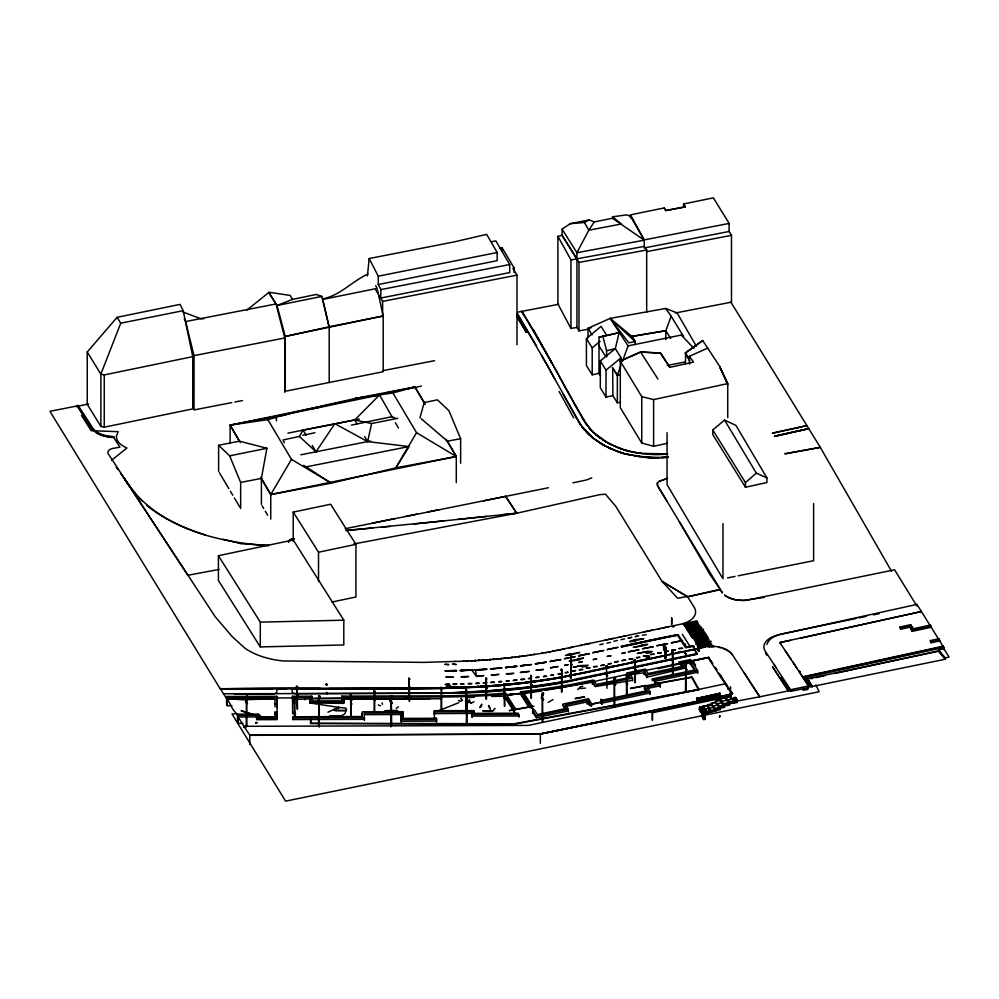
<?xml version="1.0" encoding="UTF-8"?>
<svg xmlns="http://www.w3.org/2000/svg" width="999" height="999" viewBox="0 0 999 999"><rect width="100%" height="100%" fill="white"/><g stroke="black" fill="none" stroke-linecap="round" stroke-linejoin="round"><path stroke-width="1.5" d="M87.25 352.023L87.25 404.283L100.862 426.386L104.246 427.185L192.757 408.891L192.77 356.631L183.192 310.677L179.995 304.395L117.108 317.32L87.25 352.023L100.862 374.126L100.862 426.386M104.246 427.185L104.246 374.925L100.862 374.126L120.742 323.189L117.108 317.32M227.297 698.763L274.9 698.738L243.669 699.775L227.297 698.763L233.067 709.577L237.462 714.972M257.155 722.602L255.919 723.051M351.211 717.045L351.211 695.366C350.037 694.517 350.087 693.743 351.161 694.717M466.108 710.826L466.108 690.696C467.52 688.723 463.573 690.297 466.645 690.746L466.558 710.813M524.363 315.896L521.79 311.376L529.82 324.325M697.826 628.97C697.115 627.247 699.013 628.671 699.013 629.645C697.439 629.37 698.513 626.298 698.676 629.22L698.476 650.898L699.188 650.761L699.088 640.809L698.176 640.796L698.026 642.295L698.825 641.695M699.4 642.819C702.285 632.642 701.648 645.267 699.088 642.931L699.125 629.22L699.25 650.824M701.498 715.234L703.533 719.692L704.957 719.392L704.919 713.985L703.583 711.925M702.16 713.573L702.16 712.237M704.957 718.056L703.496 718.306L702.16 716.258L702.16 714.922L703.533 717.007L704.919 716.658L704.919 717.994L703.496 718.306L703.508 713.411L699.462 707.217L712.287 704.233M703.533 718.356L703.533 717.007L704.957 716.72L704.258 714.297L702.834 714.597L702.834 715.946L704.258 715.634M734.477 702.534L729.607 703.546L725.449 697.252L725.923 697.864L725.711 697.24L730.344 696.191L734.477 702.534L729.133 703.995C727.459 702.796 727.647 699.1 727.01 700.774M728.633 702.409L733.741 701.398L728.346 702.821M675.461 312.962L731.493 302.16L731.493 235.339L729.12 231.481L729.12 223.426L713.386 197.852L683.591 203.958L683.616 207.168M732.217 692.482L730.444 692.806L729.595 695.754L734.34 703.021L736.975 702.484L736.987 699.787C736.488 695.966 731.93 697.165 732.804 700.661M805.469 677.896L805.469 678.546L807.254 678.146L812.224 686.675L810.439 687.037L810.439 685.514L805.469 677.896L803.546 678.309L808.503 685.913L808.528 687.624L790.596 691.408L790.596 689.735L765.371 651.373A22.602 12.75 -0.1 0 1 769.093 638.748A22.602 12.725 -0.3 0 1 771.515 637.287L778.895 634.777L916.957 604.395L916.957 606.068M600.549 375.911L598.975 373.389L599.05 337.113L619.118 332.642L615.347 348.564L600.324 360.876L600.324 387.812L606.006 397.078L612.874 395.654L617.345 402.797L620.416 402.26M646.128 656.605L647.015 656.068M698.813 641.383C699.787 639.035 697.527 644.38 698.301 640.759C699.625 639.26 696.865 641.146 697.989 641.483C697.889 637.787 699.45 643.443 698.014 643.518C698.551 635.327 695.841 646.341 700.149 643.094C697.552 638.386 701.348 641.52 704.894 639.76M696.166 643.955C702.309 642.944 695.604 633.791 699.275 650.898L699.275 640.983L698.538 640.996L698.613 650.761M698.963 640.784L698.538 650.898L698.85 640.384L698.014 643.518L698.101 640.172L698.813 640.284L698.776 642.307L698.975 641.196L698.975 651.098M699.325 637.936C700.986 637.712 697.826 637.724 700.112 637.924C697.914 635.152 696.478 640.634 707.617 636.8L708.279 637.861L698.938 639.747M697.689 628.371L698.801 627.971L697.652 628.783L698.413 629.557M698.438 643.194L698.101 640.172L698.039 643.543L698.813 640.496M699.275 640.983L698.164 641.907L697.864 640.446L698.313 643.531L698.189 640.097L698.076 641.982L698.751 641.995M699.188 651.036L699.188 629.133L699.088 651.073C698.863 647.04 700.299 623.9 697.652 628.783L699.125 628.708M698.626 637.062L698.938 638.486L700.162 637.999C698.676 637.087 698.588 637.462 699.974 637.799C696.89 636.825 701.748 638.161 698.588 637M246.191 727.097L246.553 696.091L246.928 725.599M318.544 725.449L318.943 695.991M390.909 726.897L391.271 695.878L391.645 725.399M447.814 686.488L450.212 685.951M466.333 725.274L466.683 695.816L467.057 725.324M542.082 722.127L542.432 692.669L542.807 722.177M614.048 707.055L614.41 677.584L614.785 707.105M685.476 692.082L685.838 662.624L686.213 692.132M698.963 650.686L699.038 628.433L697.652 628.783L699.038 628.433L698.001 628.571L698.688 629.17L698.376 650.861L699.113 629.083M698.476 650.836L697.876 640.471L698.776 640.172M647.989 656.393C645.329 654.932 645.779 657.617 647.19 657.017M698.788 642.095L698.813 641.208L698.726 651.086L698.688 640.809M685.476 363.811L685.614 352.922L702.697 340.559L719.417 365.934L727.734 383.604L727.734 417.657M448.151 685.676L449.475 685.401L448.838 685.913M699.6 640.821C700.611 648.351 700.124 634.889 699.25 643.081L699.275 640.272M665.134 650.861L665.022 658.216L665.022 650.674M378.259 284.528L497.177 260.652L497.177 252.51L486.675 234.353L454.383 241.858L369.155 258.541L378.259 276.174L378.259 284.528L380.881 289.598L380.656 298.064L509.702 272.577L509.702 264.523L495.866 240.909L491.82 241.646M803.233 687.737L803.159 690.359L807.779 689.422L807.879 686.5M310.614 719.605L310.477 723.576L514.248 724.2L699.113 689.735L692.032 676.972L655.194 683.741M311.164 718.993L311.026 723.189L514.16 723.8L698.388 689.46L691.67 677.322L654.907 684.065M665.546 650.911L665.209 658.528L665.209 647.714L663.598 645.179L665.921 647.564L665.746 658.416L665.222 650.636M549.55 651.935A362.075 209.278 -0.3 0 1 462.187 661.226L423.576 662.387L283.291 660.951A62.55 36.189 0.3 0 1 244.78 648.114L232.243 636.663L215.185 616.708L108.354 453.958A7.592 4.321 1.2 0 1 112.949 448.389L119.955 447.202L113.836 437.612L109.84 437.225A22.752 12.937 1.9 0 1 98.626 434.14L92.133 429.095L77.135 405.956L49.95 411.313L220.155 688.723L442.757 687.924L464.635 687.087M697.876 640.409L697.876 643.006L698.289 640.034L698.651 641.92M367.432 275.886L369.155 258.541M256.643 722.589C255.906 722.727 256.93 722.265 255.732 723.026M113.836 437.612L113.986 436.65L106.768 435.776A21.791 12.463 1.7 0 1 93.032 428.459L78.072 405.357L77.135 405.956M612.449 218.257L612.574 216.808L626.46 214.885L630.444 216.146L644.255 240.185L576.935 252.71L562.05 229.158L570.254 223.676L589.185 219.88L594.243 221.94L612.449 218.257L644.255 240.185M246.528 698.663L245.991 698.501M391.158 698.189L390.671 698.563M613.623 680.331L614.672 680.107L613.511 680.144M96.366 432.904L92.183 428.683L77.173 405.544M246.578 698.563L246.278 698.813M318.456 698.001L318.119 698.626L319.18 698.501L318.057 698.701L319.168 698.701L318.344 698.089M391.308 698.239L390.459 698.613L391.546 698.601M466.708 698.289L465.896 698.164L466.958 698.501C464.847 698.214 467.894 698.526 466.071 699.175M541.708 694.992C542.782 695.054 541.533 694.742 542.132 695.504L542.707 695.204C541.92 694.055 541.995 696.565 542.707 695.217M542.22 695.242L541.533 695.242L542.707 695.366M613.96 679.707L614.01 680.381M685.314 664.71L685.539 665.384M390.684 698.176L391.546 698.576M671.803 617.994L671.69 624.512L671.59 617.994M685.814 665.197L685.389 664.635M246.953 696.228L247.764 696.715M319.468 696.228L319.942 697.227M319.505 696.952L318.656 696.84L319.892 696.241M391.533 696.728L392.27 696.141M391.983 697.215L392.607 696.64M467.495 696.728L466.695 696.44L467.257 696.053M543.056 692.931L542.919 693.631L543.693 693.094M614.585 678.109L615.347 678.371L614.173 678.408M686.713 663.948C685.701 662.075 686.862 664.16 686.4 662.924M247.377 696.353L247.327 696.715M319.068 696.503L319.605 697.314L320.229 696.565M467.944 696.228L466.858 696.315L467.644 696.191M467.22 696.902C467.544 695.953 466.783 696.703 467.869 696.927M542.819 693.681C543.468 692.819 543.156 693.356 542.744 693.656L542.844 693.094M615.297 678.096L614.173 678.271L615.734 678.171L614.847 678.758M699.737 642.931L699.737 640.434L699.887 643.194M98.601 434.153L96.404 432.492M319.106 702.859L319.668 702.609M246.878 702.522C247.228 703.358 247.265 702.859 246.99 702.409M467.432 702.584L467.27 702.659M543.331 699.462L542.42 699.238L542.981 698.913L542.657 699.75M686.101 669.03L686.75 669.318M246.291 702.672L246.865 703.196L246.303 702.647M392.045 702.659L391.009 702.459M391.396 702.859L391.596 702.147M542.657 699.512L543.319 699.238M543.119 699.325L543.181 699.425M614.597 684.652L614.772 683.94M614.148 684.165C615.222 684.715 615.347 684.552 614.722 683.853L614.148 684.315M686.4 669.342L685.576 669.168L686.475 669.43M686.638 669.342L685.589 669.367L686.163 669.005M699.737 643.256L700.112 640.559L700.074 643.056M698.189 640.809L698.401 641.845M571.428 656.006C571.565 655.819 569.018 654.295 571.428 656.256M571.528 664.098C570.654 662.762 572.102 666.271 571.428 663.748M570.804 663.723L571.428 663.811M665.209 652.047L665.921 647.564L663.598 645.179L663.598 649.512L665.921 651.897L664.31 649.362M698.988 637.637L699.999 637.637M699.05 628.483L697.951 627.834M699.762 637.899L699.924 638.636L698.938 638.486M466.083 700.149L466.945 700.686L466.321 701.048L465.809 700.499L466.945 700.511L466.133 700.799M246.079 700.499L246.391 701.198M318.219 700.711L319.156 700.711L318.331 700.336L318.594 701.111M685.476 667.856L686.101 667.532C684.914 666.733 685.489 668.656 685.551 667.02L685.664 667.769M218.606 471.366L218.606 445.267L239.46 441.171L266.895 448.276L261.401 478.396L261.401 504.495M246.516 700.761L245.654 700.811L246.204 701.323M614.16 682.692L614.16 681.992M466.533 700.898L466.133 700.187M542.132 697.826L541.52 697.452L542.182 697.889L542.195 697.065M698.064 641.271L698.039 640.484M327.035 692.644L326.423 692.544L327.023 692.769M374.762 691.308C373.626 692.482 374.113 688.448 374.213 691.695M374.762 699.05C374.887 701.398 374.712 698.351 374.475 699.125C373.651 699.737 376.161 701.698 374.625 699.362M409.69 679.283C409.602 679.345 407.567 677.447 409.69 679.532M409.69 687.275L409.041 687.3L409.69 687.025M466.009 690.958L466.658 690.933L466.009 690.709M486.575 679.17C486.076 678.358 485.427 677.372 485.964 679.195M486.588 687.037C484.59 685.664 488.948 691.158 486.288 687.424M504.87 684.615C505.132 685.277 502.534 681.855 504.857 684.49C504.994 685.439 503.246 682.704 504.82 684.028M341.845 698.788L341.845 696.116L440.347 695.816A495.117 285.851 0 0 0 505.482 693.131C504.045 693.294 503.971 691.458 505.494 693.044L514.685 707.654L514.685 710.326M531.505 676.46C531.843 677.359 529.37 674.013 531.505 676.71M530.931 684.103L531.48 684.14M607.017 667.032C606.193 664.023 605.981 667.344 606.992 666.545M606.967 666.72L606.156 666.37M607.067 674.475L606.455 674.737L606.992 674.288M627.035 674.862C627.01 677.397 625.986 673.101 626.448 675.249M626.46 683.328L627.709 683.865L626.473 683.216M672.814 652.622C673.276 650.636 670.641 651.773 673.051 652.747M673.064 660.164C673.126 662.462 673.139 659.377 672.427 660.127M297.003 687.624L297.652 686.7L296.179 686.688L297.64 687.662L296.728 687.112M297.028 695.242C298.064 695.966 297.477 696.203 297.627 695.217M326.436 684.927C327.335 682.854 325.449 684.765 326.873 684.69M351.311 695.366L350.661 695.391M351.311 703.358L350.661 703.383L351.311 703.109M486.501 679.033L486.538 678.458M561.388 670.579C561.313 666.87 561.363 672.177 561.688 670.129M561.763 678.433C562.25 679.37 562.337 679.482 561.788 678.246M606.543 666.733C607.842 664.959 604.52 665.983 607.017 666.133M634.752 661.226C633.279 659.752 635.614 658.766 634.902 660.526L634.852 682.654M635.401 660.963L634.752 660.988M685.726 645.479C685.164 646.528 684.715 642.457 685.152 645.379M685.089 653.246C686.9 653.508 685.014 653.883 685.089 652.996M326.411 685.114C328.446 683.141 323.788 684.078 326.835 684.74M504.233 692.569C506.88 693.768 503.871 694.043 504.345 693.106M531.456 675.923C529.008 674.238 532.579 676.41 530.931 676.61M673.051 652.497L672.414 652.697L672.876 652.272L672.964 674.1M374.413 690.921L373.701 689.884L374.762 691.558M685.701 664.672L686.113 665.309M698.676 638.074L699.799 637.387L698.676 638.074L700.162 637.999L699.575 637.462L700.162 637.999L698.763 637.924L700.237 638.211L699.787 638.673M667.22 443.306L653.608 446.291L641.745 443.044L620.292 407.642L620.292 360.926L621.028 357.842L615.347 348.564L606.593 350.799L606.68 356.993M397.789 418.306L371.628 423.539L367.632 441.608L300.811 454.795M698.413 638.648L700.124 638.511L699.924 637.812M730.569 687.137L730.556 688.948M799.812 671.403L799.812 673.176M448.751 686.463L447.127 686.238M703.508 713.411L715.296 710.739L715.122 708.403L723.888 706.305L724.55 707.329L720.267 708.303L719.63 707.329L720.304 709.602L716.37 710.489L715.759 709.552L716.37 710.801L707.442 712.824L703.383 706.305L703.408 707.23M715.296 710.739L715.696 709.352L719.542 708.466L717.307 705.044L717.744 703.633L722.24 702.559L724.55 707.329M724.15 704.882L723.8 706.206L719.979 707.067L719.542 708.466L718.918 707.504L719.342 706.093L728.458 703.908L729.158 704.982L724.512 706.043M247.228 696.39L247.427 697.414L246.84 696.241M319.643 696.39L319.218 697.14M392.095 696.153L391.046 696.54L391.533 697.04M392.195 696.54L391.67 696.615M615.284 678.908L614.647 677.946L615.097 678.471M711.488 704.894L711.875 703.508L716.171 702.035L711.613 703.096L711.226 704.482L714.697 709.814M715.709 702.584L716.096 701.198L720.641 700.099L715.858 700.811L715.459 702.197L717.307 705.044M718.918 707.504L719.342 706.093L717.744 703.633M723.8 706.206L723.526 703.796L728.421 702.622L729.158 704.982M319.118 696.615L319.343 697.152M467.082 696.54L466.945 696.965M467.307 696.99L467.757 696.241M542.657 693.493L543.194 693.368M420.005 417.619L424.175 402.609L414.922 387L355.182 398.451L276.211 416.458L276.461 420.791M571.253 655.369L570.179 654.745L571.378 656.131L571.178 677.821M699.113 641.033L698.588 629.195M734.34 703.021L735.177 700.137L736.875 699.712L735.376 697.339M697.839 627.984L698.863 628.296L697.577 628.558L698.039 627.784M697.989 640.771L698.313 643.531M730.431 696.815L725.923 697.552M730.344 696.191L725.012 697.702L725.574 697.227M659.265 481.393L667.519 478.246L659.265 481.381L657.33 483.091L657.542 485.639L722.439 592.944L720.229 589.71L687.624 596.79L662.087 581.443L615.771 506.306L605.406 494.155L599.2 494.767L516.658 513.236L353.721 543.98M657.33 483.091L657.542 485.626L666.683 500.686M297.49 686.775L296.578 685.988L297.252 686.95M409.54 678.633C407.817 676.76 409.578 679.245 409.053 679.245L409.14 700.973M466.508 690.034C464.46 687.974 467.245 691.445 465.734 690.384M647.926 656.755L646.94 658.004A1.686 1.011 0.6 0 0 647.964 657.979L648.339 657.841M766.957 644.48C768.868 638.149 775.798 635.227 781.73 633.928L856.031 618.493M346.491 709.053L345.005 713.623L341.695 715.696L329.57 715.983M648.289 656.493L647.165 657.429M392.045 696.715L391.396 696.678M617.345 402.797L617.345 375.249L620.916 365.459M622.452 361.263L628.071 345.879L610.177 318.381L588.024 328.296L588.024 337.487M665.846 339.735L665.846 330.694L671.166 316.246L665.746 308.466L610.177 318.381L628.746 342.794L635.214 341.608L635.214 344.618M698.201 628.721L699.113 629.27M700.162 637.999L699.013 637.137M698.701 629.62L698.663 628.796M698.701 637.35L699.113 636.825M390.584 700.799L391.096 701.036M613.711 682.417L614.422 682.305L613.511 682.492M246.004 701.086L246.316 701.086M614.123 682.604L614.66 682.317M466.57 698.126L466.021 698.626M723.488 703.858L720.354 698.863L719.929 700.274L723.139 705.194M577.722 689.597L580.282 686.887M486.063 687.499L487.15 687.599L486.338 687.1M699.2 638.623L699.662 637.936M391.183 695.903L392.157 696.378M319.018 696.016L319.28 727.047M727.809 689.098L729.595 688.736M704.445 709.902L704.108 710.614L704.657 709.877M288.586 542.095L289.885 539.747L294.205 538.898M391.396 702.796L392.02 702.459M698.276 641.158L698.001 643.481M288.374 542.082L289.885 539.51L294.343 538.673M284.265 442.769L283.079 439.947L299.388 436.451L303.109 430.144L354.757 419.955L371.628 423.539M230.107 443.556L230.107 425.137L267.832 419.642L291.458 459.365L270.754 494.555L270.754 519.13M392.407 417.445L379.533 394.955L355.182 398.451L392.907 392.957L416.533 432.679L395.829 467.869L331.218 483.179L270.754 494.555L260.589 477.21M246.653 696.365L247.39 696.703M247.74 697.002L246.316 696.94L246.903 696.653M319.318 696.628L318.656 696.665L319.243 696.365M698.726 651.086L698.513 628.883L699.113 629.37M594.243 221.94L588.811 230.207L576.935 252.71L576.935 327.41L578.983 330.894L589.51 328.971M299.388 436.451L316.021 451.81L334.84 423.663L367.632 441.608L407.542 446.366M698.613 628.146L697.889 628.134M390.859 700.324L390.971 700.898M698.001 640.659L698.051 643.556L698.039 641.046L699.125 640.983L699.013 629.108L697.652 628.783L699.013 629.333L698.863 640.859L698.726 629.145L698.001 628.571L699.05 628.671L698.001 628.571M441.171 710.164L441.221 688.436C440.959 685.376 440.646 689.023 441.146 688.623C440.397 685.489 441.67 689.522 441.658 688.598L441.633 710.152M697.864 628.383L698.601 627.822M467.994 701.723L469.58 699.949L467.994 701.723L471.241 703.071L474.026 701.785M665.209 646.453L665.559 646.028M570.879 664.51C573.651 664.897 570.229 666.021 570.891 663.898M485.964 686.937L486.6 687.349M531.368 676.548L530.869 676.098L531.418 698.139M672.427 652.634C671.553 652.297 672.764 649.737 672.452 651.997L672.514 674.125M374.126 691.52L374.65 691.108L374.662 711.438M409.677 687.087C409.765 691.133 409.977 685.576 409.39 687.687M485.689 678.683L486.513 678.87M562.025 678.296L561.5 678.87M634.889 660.888C636.538 659.352 632.205 660.302 635.177 660.851L635.302 682.629M634.84 668.843L635.951 669.567L634.752 668.718M685.089 645.092C685.002 646.003 684.989 641.932 685.227 645.404M727.846 701.423L727.771 701.448M297.053 695.916L297.714 695.504M326.461 693.331C327.297 692.12 327.048 695.516 327.048 692.994M350.724 703.858C352.809 703.333 350.574 704.507 350.661 703.134M374.175 699.812L374.837 699.4M409.103 687.774C411.488 686.887 408.479 688.698 409.69 687.437M441.196 696.977C443.431 697.477 440.097 696.216 441.583 696.378C443.344 699.275 440.247 696.278 441.72 696.628M606.493 675.162L607.629 675.274L606.818 674.787M634.865 669.517C638.024 669.318 633.828 671.79 635.139 669.08M672.464 660.926C673.101 662.175 673.626 661.001 673.051 660.801M698.513 629.095L697.652 628.783M391.458 696.078L391.72 697.052M543.618 693.781L542.657 693.294M686.837 663.761L686.837 662.874M256.081 722.314L256.206 722.839M745.454 487.25L745.454 482.604L756.318 473.126L766.895 477.897L766.895 482.542L745.454 487.25L712.774 434.577L712.774 429.932L724.575 420.104L735.963 425.424L766.895 477.897M598.975 373.389L592.207 374.787L586.413 365.522L586.413 338.586L601.061 326.361L606.868 335.627L604.258 336.126M592.207 374.787L592.207 347.864L600.099 341.271M606.006 397.078L606.006 370.142L621.028 357.842M318.069 700.823L319.156 700.861M541.683 697.552L542.457 697.377L541.558 697.514M111.488 460.314L126.948 447.989C122.053 445.866 116.284 442.132 116.384 436.163L118.207 431.693L91.184 430.681L81.456 415.409M396.253 708.453L398.364 706.805M647.389 656.942L648.214 656.331L646.99 656.455M648.039 656.68L648.963 656.755M702.697 340.559L685.102 353.022L689.485 360.414M615.272 678.296L614.173 678.271M493.768 709.44L495.154 708.503M626.66 683.865C627.971 686.325 627.222 682.604 626.66 683.266M729.557 703.558L725.311 697.277L729.832 703.858L729.133 702.472M247.565 703.284L246.865 703.671M319.755 703.271L320.155 703.046M467.857 702.921L467.395 703.184M543.518 699.837L542.744 700.262L543.456 699.862M614.735 685.177L615.684 684.64L614.71 685.177M392.282 703.071L391.583 703.471L392.47 702.971M614.909 685.077L615.671 684.652M686.263 670.154L687.037 669.705M548.139 702.447L552.959 699.562M336.388 709.477L333.866 710.027L338.424 707.354L345.966 708.116M367.919 274.051C352.172 281.156 339.872 295.804 322.465 298.901M333.866 710.027L338.436 707.354L338.536 708.628L338.436 707.354L309.84 702.921L309.802 698.925L294.493 699.425L294.543 703.845M467.02 702.722L466.433 702.384L467.582 702.597M542.969 700.137L543.643 699.762M570.254 223.676L584.44 222.502L589.185 219.88M297.202 695.504L297.914 695.704M351.061 703.296C350.462 705.519 352.647 704.37 351.298 703.521M486.126 678.933C487.437 679.108 484.428 676.81 486.376 678.883L486.501 699.113M466.071 698.576L466.521 698.726M531.293 676.348L530.594 676.161M504.732 692.457L505.157 692.844M466.97 702.085L466.995 702.921M614.672 680.282L613.935 680.356M686.176 662.999L686.101 663.773L685.601 663.299M697.577 628.558L698.9 628.196M246.728 310.214L268.781 292.545L276.024 303.958L284.802 337.987L284.802 392.32M561.638 669.854C562.225 668.219 559.715 670.142 561.975 669.78M461.825 700.586L461.226 698.426L461.825 700.586L460.114 701.385L458.416 700.399M327.972 712.212L338.436 707.354M392.145 697.077L392.432 696.39M672.502 626.698L673.863 626.623M707.617 348.139L689.385 356.293L693.518 362.088L669.842 367.345L660.676 353.047L640.596 352.035L620.292 361.201L641.745 396.603L641.745 443.044M648.351 657.267L647.627 657.205L648.688 657.23M648.813 657.005L647.277 657.155M648.239 657.255L649.65 656.643M620.292 360.926L640.596 352.035L660.351 353.109L669.842 367.345M297.165 687.362L297.54 709.09M297.377 695.529C295.729 695.579 299.638 698.039 297.465 695.816M441.383 688.386L440.809 688.174M606.768 675.099C607.529 677.584 607.629 674.038 606.643 674.537M685.514 645.092L684.814 644.929M438.661 710.764L458.791 702.672M630.107 641.42L629.52 641.645L635.352 641.208L634.939 640.621L643.818 638.673L634.34 639.747L630.556 641.233M292.532 299.375L277.01 305.507L268.756 292.207L290.16 295.442L292.532 299.375L316.258 294.43L321.778 296.428L329.195 327.247L329.195 382.492M699.088 640.421L699.475 643.194M591.783 477.897L585.988 480.107L572.877 482.842M724.225 704.807L729.345 703.608L725.012 697.389L720.092 698.538L719.929 700.274L721.528 702.734L721.927 701.348L726.81 700.162L725.012 697.702M448.676 685.664C446.815 685.976 450.312 686.325 448.476 686.063A1.686 1.024 -0.3 0 0 446.89 686.176L447.19 686.75A1.686 1.024 -0.3 0 0 448.838 686.65M698.563 640.746L698.938 640.859M581.106 686.75L582.779 686.188M448.726 685.164C445.179 684.34 449.488 686.001 447.927 685.439M719.305 674.213L728.134 686.987M647.389 657.267L648.151 657.255M727.522 700.324L732.142 698.938L727.522 700.012M726.96 699.288L726.348 699.75M267.832 419.642L278.109 416.858M281.044 416.071L289.847 413.686L230.107 425.137L239.46 441.171M392.907 392.957L414.922 387L425.262 404.37M466.92 698.963C466.034 701.585 467.732 698.289 466.521 698.513M531.78 684.74C529.095 685.214 533.379 686.95 531.918 684.952M685.564 653.633C687.487 653.234 684.427 655.918 686.001 653.521M698.913 638.111L699.999 638.186M409.178 679.457L409.59 700.961M297.29 687.025L297.44 687.537M626.585 675.249L626.997 695.516M350.899 700.711L352.597 699.612M706.193 712.462L702.697 706.63L701.635 706.892C704.682 714.235 709.427 714.273 702.697 706.63L701.648 707.317L705.182 712.424M608.229 335.302L619.118 332.642M701.872 707.292L702.821 707.067L701.635 706.992L705.194 712.687M725.212 697.702L720.354 698.875L719.692 699.924M699.487 709.477L700.911 709.178L699.487 709.477L699.462 707.217L711.313 704.932M708.84 705.843L711.313 705.244M701.985 707.742L702.197 708.066M718.019 704.869L713.486 705.968L715.122 708.403M714.16 707.105L701.385 710.164L701.41 711.088M703.796 710.526L704.02 710.851M720.267 708.303L720.304 709.602L719.667 708.628L702.984 712.624L703.533 714.335L707.467 713.436L706.892 711.688L707.467 713.436M703.021 713.536L706.917 712.612M514.185 272.69L514.185 268.044L512.899 268.344L517.007 275.137L517.007 344.792M938.685 649.949L943.918 648.738L949.05 657.105L945.354 657.916L938.685 649.949L938.685 651.161L945.354 659.228L812.224 686.475L807.279 678.858L847.527 670.429M706.006 706.006L703.383 706.305M707.304 705.706C720.766 721.028 698.201 701.96 712.299 704.545M687.549 596.403L677.697 598.276L662.087 581.443L687.624 596.79L720.291 589.31L710.214 574.949L679.357 521.74M684.352 662.911L657.954 668.718M687.324 662.237L708.091 657.654L730.744 692.444M706.218 712.025L705.144 712.424M688.274 631.693L702.147 629.457L700.724 629.745M687.137 629.707L687.412 630.756L701.598 627.747L700.936 626.76L687.349 629.67M939.16 640.034L921.403 611.538L779.832 642.557L797.364 668.905M683.466 623.813L696.902 620.841L697.589 621.828L690.659 623.351M689.335 624.762C685.339 624.787 681.68 627.709 688.249 626.123M685.451 626.723L686.438 626.523M689.36 625.886L692.644 625.162M693.88 624.899L695.167 624.625M695.242 624.6L697.077 624.2M686.638 627.597C688.873 627.147 704.507 623.264 698.251 626.211M690.359 629.02L691.046 628.87M695.092 629.133L696.128 628.908M920.541 611.713L921.403 611.525L800.049 638.324M776.822 432.092L806.705 425.636M798.463 427.647L772.502 433.254M774.525 436.101L808.553 428.621L774.6 436.426M778.845 435.377L800.474 430.507M686.788 628.671L697.826 626.298M694.942 630.282L688.648 631.618M827.259 671.877L876.248 661.176M772.502 433.029L776.885 432.192M798.401 427.547L806.68 425.574M800.411 430.619L808.616 428.733M774.525 436.326L778.92 435.264M688.998 632.13L690.034 631.93M580.831 665.584L573.239 667.245L581.855 665.721L583.816 666.271L581.755 666.72L585.339 666.67L588.149 665.322L580.981 665.546M638.361 653.259L647.552 651.248L652.297 651.573L649.487 652.909L645.891 652.959L647.951 652.509L646.003 651.96L637.35 653.483L638.286 653.271M698.551 640.921L699.188 640.846M713.923 694.667L714.335 697.714L714.335 694.854M943.93 647.427L943.168 646.191L802.709 676.81L803.508 678.046L943.93 647.427L943.93 649.675L943.531 649.038M713.923 697.527L714.522 697.777L714.173 694.605M825.261 675.561L815.833 677.622M834.702 673.501L939.422 650.661M704.919 713.985L703.496 714.285L699.487 708.141M625.436 659.889L621.865 660.651L625.486 659.977M900.012 626.997L910.663 624.675L913.336 628.771L930.294 625.087L930.981 626.198L930.981 627.285L912.137 631.38L909.465 626.198L900.736 628.096L900.012 626.997L900.012 628.071L900.736 629.183L909.465 627.285M909.465 626.198L912.137 630.294L930.981 626.198M696.728 698.376L719.904 693.368M696.89 698.476L720.067 693.606M720.042 696.203L719.904 693.181L697.14 698.601M697.052 698.913L719.742 693.968M697.052 699.188L719.742 694.255M697.052 699.462L719.742 694.53M697.052 699.75L719.742 694.804M697.052 700.024L719.742 695.092M877.696 660.863L899.312 656.156M900.748 655.844L943.168 646.615L939.272 640.222L939.622 640.958L931.093 642.757L930.394 641.645L930.394 640.559L938.935 638.761L939.622 640.958M697.052 700.299L719.742 695.366M697.052 700.586L719.742 695.641M697.052 700.861L719.742 695.928M696.54 701.323L719.904 696.216M702.622 697.402L702.484 700.399M708.004 698.763L708.791 698.963M810.701 678.733L812.749 678.284M702.247 709.877L700.823 710.189L700.823 711.525L702.247 711.226M701.498 712.549L702.909 712.25M703.533 715.671L704.957 715.384L703.533 715.671L699.263 709.165M704.258 716.97L702.834 717.282L702.834 718.618L704.258 718.318L704.957 719.392M641.745 396.603L653.608 399.588L727.734 383.604L719.742 366.833L727.734 384.99M569.218 647.901L572.789 647.127M579.907 645.604L581.992 645.154M584.665 644.58L589.984 643.443M604.857 640.247L613.398 638.411M619.118 637.187L621.39 636.7M623.713 636.201L626.236 635.651M628.109 638.161L631.643 637.412M628.458 638.086L631.63 637.412M599.825 644.68L600.899 644.455M601.073 644.417L603.271 643.943M606.955 643.156L610.514 642.382M632.404 643.968L621.266 646.353L621.665 646.94L650.137 640.859M632.429 643.955L642.444 641.82M572.889 657.067L575.162 656.693L564.335 658.728L567.956 658.104M582.355 655.157L578.658 655.831L589.422 653.633L578.596 655.731M617.869 647.414L607.105 649.612L617.807 647.315M621.403 646.553L635.564 643.506M639.148 642.744L642.682 641.995M621.553 646.74L632.679 644.343M632.729 644.33L653.571 639.922M593.294 659.577L596.765 658.828L593.381 659.552M636.575 650.287L628.246 651.86L639.048 649.75L636.625 650.274M636.351 657.542L639.947 657.255L636.775 657.941M600.973 665.621L604.308 664.909L601.148 665.584M608.091 664.098L611.438 663.373L608.279 664.06M591.932 670.729L593.568 670.379M599.05 669.205L613.311 666.146M631.131 662.312L632.454 662.037M638.261 660.789L641.82 660.027M645.379 659.253L642.32 659.914L643.144 659.74M593.593 681.593L627.709 674.263M645.254 670.554L680.419 663.136M548.488 487.737L345.179 528.708M637.474 636.163L635.202 636.65L638.773 635.888M635.614 643.493L639.123 642.744M585.913 654.382L589.36 653.533M690.883 635.589L691.895 635.376M646.578 647.914L642.494 648.788L653.309 646.728M647.14 659.365L581.718 673.314A407.093 235.427 -0.3 0 1 564.46 676.872M650.049 658.741L664.535 655.656M582.03 673.426L693.593 649.637L689.21 650.561M696.166 653.746L565.446 681.33L525.849 687.324L485.452 691.008L442.794 693.269L223.514 693.768L220.18 688.348M291.97 688.835L292.307 692.282A3.896 2.248 -0.1 0 0 295.841 693.693L465.147 692.956A417.12 241.034 -0.3 0 0 565.721 682.23L697.377 654.07L565.734 681.855M636.213 673.363L639.11 672.739M590.884 704.395L601.448 702.16M825.811 672.19L802.759 677.122L798.713 670.953M691.345 623.201L683.928 624.825M689.834 625.774L687.324 626.323M686.375 628.758L685.938 627.734M642.607 641.783L649.625 640.297M642.744 641.982L646.253 641.233M646.316 641.221L660.501 638.249M646.64 647.901L653.246 646.615M697.939 641.158C693.206 641.071 695.566 643.818 698.726 642.22M697.527 646.103C699.625 646.278 714.135 641.483 711.076 644.53M582.579 672.739L580.157 673.251L707.679 646.378A22.677 13.087 0 0 1 732.367 654.707L759.64 696.815L788.223 690.946L772.464 666.733L788.561 690.883L793.593 689.847M627.11 675.599L627.11 672.926L645.267 669.093L648.089 673.526L681.63 666.445L678.808 662L690.584 659.515L697.614 670.629L697.714 673.401M646.865 677.722L646.865 675.049L644.043 670.604L629.745 673.626L632.554 678.071L632.554 680.744M632.554 678.071L595.167 685.976L592.345 681.518L566.833 686.475A496.928 286.9 0 0 1 523.501 692.619L531.768 705.669L531.768 708.341M646.865 675.049L684.253 667.145L681.443 662.699L689.347 661.038L694.979 669.917L652.06 678.995L652.759 680.107L697.614 670.629M514.685 707.654L512.762 708.066L504.133 694.43A496.978 286.925 0 0 1 440.359 696.99L343.893 697.29L343.893 699.962M531.768 705.669L529.857 706.081L520.754 691.733L530.669 690.559A500.362 288.873 0 0 0 571.216 684.477L593.568 680.019L596.403 684.465L629.932 677.372L627.11 672.926M514.76 709.29L512.849 709.702L504.133 696.241L491.683 696.44M533.953 710.639L531.843 707.304L529.92 707.717L520.829 693.368L505.544 694.755M654.982 682.442L654.982 681.281L697.714 672.24M644.455 688.885L644.455 686.213L659.402 683.054L660.089 686.85M532.667 713.199L532.667 710.526L534.59 710.114L537.4 714.56L565.609 708.591L562.787 704.158L588.423 698.738L591.558 703.683L591.558 706.355M660.089 684.178L647.077 686.925L649.874 691.345L649.874 694.018M591.558 703.683L589.635 704.083L587.2 700.262L565.409 704.857L568.231 709.302L568.319 712.087M647.177 688.548L660.202 685.801L660.202 686.95M565.484 706.493L587.287 701.897L589.722 705.719L591.645 705.306L590.971 704.233L601.211 702.06L601.91 704.295M601.123 703.096L601.123 700.424L647.252 690.646L644.455 686.213M601.123 700.424L601.81 701.51L649.874 691.345M568.231 709.302L536.188 716.071L532.667 710.526M601.91 703.146L649.999 692.994L649.999 694.143M725.936 683.666L528.421 725.411L243.918 726.31L238.187 716.995L256.631 716.932M846.802 670.579L938.71 651.223L945.354 659.128L945.354 657.916M406.568 389.235L409.54 388.611M412.5 387.987L421.378 386.113M424.175 402.609L437.425 399.825L448.926 410.726L460.626 438.723L460.626 463.286M293.231 541.52L293.231 512.1L330.644 504.245L355.931 544.355L355.931 596.99L331.98 602.022M218.406 555.694L293.231 539.972L343.806 620.192L343.806 644.967L260.302 646.915L218.406 580.456L218.406 555.694L260.302 622.14L260.302 646.915M501.535 514.847L516.658 513.211L505.594 496.353L483.416 500.874M293.231 512.1L318.519 552.222L355.931 544.355M644.055 631.868L652.509 630.094M683.104 623.888L683.753 624.862M689.16 624.8C691.083 624.875 699.949 621.328 698.051 623.988M646.153 634.777L642.332 635.139M696.191 624.4L696.877 624.25M695.067 630.257C715.509 627.26 693.219 631.843 689.51 632.542M649.75 640.272L656.693 638.823M653.621 639.909L671.39 636.226M660.526 638.249L664.073 637.512M650.249 640.834L664.385 637.886M689.298 632.592L688.436 632.255M703.396 630.769L689.41 633.678L690.084 634.64L693.681 633.903M691.033 635.551L691.42 636.588M691.32 635.489L694.68 634.815M694.205 634.902L704.345 632.842M691.533 636.563L701.66 634.515M692.082 637.549L692.981 638.523M692.332 637.499L706.281 634.702L706.942 635.726L697.764 637.562M664.397 644.168L656.743 645.766L667.507 643.668M698.239 638.686C692.182 638.586 693.306 642.095 698.888 639.76M665.921 647.564L663.598 649.512L665.921 651.897M701.498 640.446L700.923 640.559M697.427 646.128L698.101 647.202L708.266 645.104M704.894 647.09L688.885 650.449M930.394 640.559L931.093 641.67L939.622 639.872M659.203 709.927L651.623 711.513L652.409 712.749L652.409 720.104M662.225 709.29L692.532 702.909M695.554 702.272L721.315 696.865M724.337 696.228L730.394 694.954M652.409 712.749L731.181 696.178M499.625 248.426L502.147 247.902L514.185 268.044M310.839 409.078L321.466 406.868M276.211 416.458L379.533 394.955L354.757 419.955L357.03 423.776M302.772 435.252L314.922 432.729M351.386 425.137L392.407 416.595M656.83 638.786L660.314 638.061M660.389 638.049L677.797 634.69L667.694 636.763M664.46 644.155L667.494 643.643M705.818 640.771L707.155 640.509M706.58 640.621C711.65 640.259 707.879 638.224 704.969 639.735M707.754 641.583C720.254 639.735 694.829 647.102 696.091 643.968M679.083 648.551L682.717 648.289L679.108 648.538M708.291 645.104L709.59 644.83M711.563 644.43L708.99 644.954M670.329 653.995L671.653 653.721M577.884 674L581.368 673.276L574.05 674.775L577.534 674.075M711.363 646.89C716.508 646.503 710.701 644.08 709.003 646.166L709.59 647.102M858.928 617.894L866.183 616.383M873.438 614.885L879.245 613.673M790.484 640.334L779.832 642.557L781.181 644.58M249.812 744.505L249.812 735.214L540.372 733.915L731.231 694.193M731.293 694.293L540.422 734.053L249.887 735.326L243.918 726.31L243.918 727.459M790.596 689.735L808.528 685.951L792.644 661.763M104.246 374.925L192.77 356.631M347.714 400.874L230.107 425.137L240.26 442.495M350.774 400.237L353.833 399.612M370.629 396.141L382.854 393.618M385.901 392.994L414.922 387M658.316 628.895L660.789 628.383M662.749 627.971L668.781 626.735M664.123 637.499L667.682 636.763M664.51 637.861L678.046 635.077L671.44 636.213M675.336 642.145C694.892 638.111 667.407 643.206 671.715 642.894M671.778 642.881L675.324 642.145M696.403 640.259L697.364 640.072M705.694 640.796L699.824 641.995M699.238 643.319L702.784 642.594M702.859 642.582L708.116 641.52M687.025 647.477L690.983 646.665M677.459 652.522L682.342 651.523M708.778 657.305L690.696 661.026L692.257 663.523M630.444 217.907L630.444 214.86L664.173 207.942L665.834 210.539L685.252 206.88L683.591 203.958L685.252 206.88L665.834 210.539L664.173 208.142M576.935 327.41L570.966 328.446L557.904 303.983L557.904 236.338L562.05 235.352L578.983 262.387L578.983 330.894M558.641 304.295L518.469 312.013M559.852 649.862L560.963 649.637L559.378 649.962M693.418 631.231L695.441 630.819M698.825 630.132L699.824 629.932M686.513 647.577L685.614 647.764L677.31 635.002L678.196 634.815L686.176 647.04L693.343 645.666L694.305 647.215M808.503 685.913L810.439 685.514M736.425 701.173L759.64 696.815M808.528 686.563L812.224 685.764M321.778 296.428L277.01 305.507L285.252 336.426L285.252 391.258L383.191 371.715L383.191 315.984L378.721 295.654M75.849 406.593L88.674 403.996M628.071 345.879L681.281 335.052L683.516 336.376L671.166 316.246M218.606 445.267L229.645 455.856L266.895 448.276M372.864 523.014L394.955 518.543M691.121 646.64L692.744 646.316L693.493 647.514M540.372 734.028L731.293 695.454L540.309 733.928L540.372 743.318M701.735 634.49L705.606 633.716L704.944 632.717M708.928 657.454L690.396 661.163M120.742 323.189L183.192 310.677M378.259 276.174L497.177 252.51M405.769 516.371L417.045 514.11M428.109 511.9L439.173 509.677M727.509 577.922L735.052 576.411M738.074 575.811L813.611 560.726L813.611 503.533M703.046 630.844L704.27 631.718L693.393 633.953M697.589 637.599L693.194 638.486M287.924 433.141L359.315 419.056M370.666 441.009L367.632 441.608L364.61 436.513M303.646 465.347L306.094 466.883L409.078 446.553L395.829 467.869L456.293 456.493L456.293 482.592M784.952 453.658L820.291 447.352L891.57 571.316M549.537 651.91L680.631 624.225A22.74 13.124 0 0 0 694.268 607.429L687.624 596.79M568.094 664.685L564.497 665.396L567.894 664.722M375.786 289.91L382.629 301.386L517.007 275.137M612.874 395.654L612.674 368.256L617.345 375.249L620.367 374.662M667.17 365.472L685.277 361.925M557.442 650.337L556.256 650.574M184.228 318.843L185.627 321.541L276.024 303.958M380.881 289.598L509.702 264.523M630.444 214.86L644.255 239.897L729.12 223.426M729.12 231.481L644.255 247.952L644.255 239.897M231.843 402.597L194.018 409.952L194.018 355.619L284.802 337.987M234.865 402.01L242.432 400.549M229.645 455.856L240.659 482.442L261.401 478.396L270.754 494.555L456.293 456.493L447.365 441.158L421.141 418.606M646.69 251.623L731.493 235.339M382.629 370.704L434.553 360.689M447.44 684.752L447.202 685.476M599.05 337.113L601.66 336.613M219.218 569.38L187.874 575.274L123.888 477.847C153.771 526.635 215.334 542.37 268.694 545.679M557.167 660.227C569.979 657.979 541.071 663.149 553.434 660.776M566.283 676.273L569.767 675.624L562.337 676.997M785.189 453.921L820.291 447.352L730.631 301.76M557.904 236.338L570.966 259.952L644.255 246.378L646.69 250.037L646.69 312.287M681.443 663.985L689.347 662.512L694.979 670.579M447.365 441.158L460.626 438.723M553.471 660.764L560.776 659.54M565.609 676.41L561.713 677.11M509.34 710.489L529.308 706.83M575.362 698.376L584.565 696.69M630.631 688.236L645.978 685.426M509.428 710.751L533.928 706.256M575.274 698.676L584.465 696.99M630.406 688.561L645.729 685.751M578.983 262.387L646.69 250.037M550.024 661.625L553.633 660.963M560.164 673.538C563.349 674.025 554.033 674.5 560.077 673.551M546.665 652.347L545.229 652.609M558.404 677.697L562 677.06M447.452 686.151L449.038 686.4M558.041 677.759L554.482 678.371M591.096 327.772L588.024 328.296L592.095 334.827M764.085 597.402L744.193 600.387A22.765 12.325 0.6 0 1 737.574 599.937M559.765 677.459L553.896 678.471M665.846 330.694L631.868 336.376L635.214 341.608L610.177 318.381L631.88 336.451L665.846 330.694L670.666 338.499M646.877 656.718L646.141 656.63M563.211 677.147C450.062 696.565 334.677 685.726 220.517 688.91L320.354 688.398M632.554 680.344L595.167 686.588L592.345 682.205L544.642 690.409M542.607 662.749L546.316 662.25L535.264 663.885L538.948 663.336M551.798 674.974L552.459 674.874M550.561 679.008L554.17 678.421M673.089 626.635L673.95 626.51M549.974 679.108L551.935 678.796M550.162 679.083L546.653 679.632L548.001 679.42M535.239 663.786L546.266 662.15M543.693 676.273L544.48 676.148M544.692 676.123L546.715 676.286L544.905 676.56M543.306 676.81L544.705 676.598M545.029 679.62L546.228 679.432M523.501 693.668L541.62 690.883M542.02 669.642L535.914 670.117L543.444 669.43L542.032 669.642M629.745 674.849L644.043 672.702L646.865 677.147L684.253 668.294L682.155 665.072M542.082 680.319L538.686 680.819L540.109 680.619M540.946 680.232L542.407 680.019M527.31 655.444L525.811 655.656M538.286 680.881L526.66 682.429L530.182 681.98M606.43 666.533L606.98 688.348M504.333 706.243L504.245 684.415M534.615 681.393L538.336 680.868M534.378 681.418L530.619 681.917M524.075 665.322L520.442 665.809L531.63 664.535L520.479 665.908M522.702 682.904L526.398 682.454L522.202 682.966M522.365 682.941L518.668 683.366L520.204 683.204M515.734 680.419C507.879 680.906 520.841 678.983 515.896 680.406M514.61 683.816L518.369 683.403L510.564 684.24L514.36 683.84M507.467 674.05L506.218 673.738L513.823 673.388L507.592 674.038M443.756 520.891L346.178 530.506M457.842 519.418L516.658 513.211L505.656 496.341M507.592 694.867L522.639 693.269M413.836 524.025L486.875 516.383M648.014 656.218L649.163 656.093M649.338 656.268L649.025 656.842M506.193 684.415L507.492 684.29L505.894 684.44M506.543 684.627L510.339 684.253L506.156 684.665M508.553 694.817L520.766 693.618M236.663 713.561L232.005 714.01L285.614 801.148L819.13 691.733L815.871 684.952M388.848 711.35L397.602 710.514M346.216 530.481L372.727 528.009M381.543 527.197L390.359 526.373M498.076 668.294L501.86 668.056L490.559 668.918L494.318 668.618M506.306 684.652L502.472 685.002L504.145 684.852M490.534 668.818L501.735 667.856M498.451 685.339L502.272 685.014L498.101 685.376M498.638 674.437L491.208 675.037L498.726 674.425M579.482 688.498L585.464 688.111M494.218 685.439L492.832 685.539M498.214 685.364L494.355 685.676L496.078 685.539M570.879 654.994L579.67 652.422L570.604 654.095L570.192 653.521L565.372 655.419L571.203 654.969M490.309 685.726L488.673 685.838M490.309 685.976L494.18 685.689L490.01 685.988M667.619 453.921L638.811 453.284M667.619 454.133L661.725 454.458A81.781 47.228 0 0 1 651.161 454.445L641.495 453.633M668.356 457.067L662.05 457.405M634.34 455.969L647.015 457.417A86.239 49.788 0 0 0 658.366 457.717L668.356 457.28M486.8 669.205L471.653 670.167A382.305 220.941 -0.3 0 1 460.339 670.591L460.339 670.541A379.745 219.305 -0.4 0 0 471.69 670.079L476.411 676.198L475.462 669.805L486.813 669.305L475.499 670.017L479.233 669.567M490.109 685.988L486.201 686.251L487.987 686.138M485.502 683.054C478.234 683.066 490.596 682.055 485.551 683.054M484.727 686.101L485.989 686.026M476.573 676.423L483.691 675.574M465.084 692.007L442.794 693.368L465.134 692.557A417.17 241.184 -0.3 0 0 565.784 681.955M483.578 675.574L476.486 676.435M481.905 686.513L478.096 686.738L482.017 686.513M477.297 683.079C471.491 684.14 483.953 683.079 477.422 683.079M473.801 686.95L477.909 686.738L474.038 686.937M468.456 697.427L474.263 697.127M469.255 697.402L473.801 697.19M468.456 660.913L466.983 660.988M473.838 686.95L445.329 687.724L461.625 687.424M665.297 454.083L647.689 454.158M662.05 457.617L665.796 457.455M471.753 687.037L461.688 687.412M471.016 697.352L473.851 697.227L471.016 697.339M471.653 669.992L460.327 670.441M626.735 675.586C627.896 674 624.675 673.563 626.748 675.199M464.073 670.292L471.615 670.004M460.352 670.641L464.185 670.504M464.735 676.947C451.71 676.897 478.034 675.873 464.86 676.947M326.81 685.039L326.448 684.415M445.666 688.199L291.084 688.835M455.881 687.811L464.635 687.487M463.761 684.128L460.464 683.778L463.911 684.128M455.806 661.363L454.845 661.388M662.062 457.517L658.366 457.492A86.239 49.788 0 0 1 647.015 457.205L626.598 454.333M260.302 622.14L343.806 620.192M452.747 670.604L456.481 670.541M309.84 702.921L343.968 703.396L343.893 698.925L364.123 698.576M404.57 697.901L410.789 697.801M452.747 670.604L445.179 670.829L456.543 670.641A377.247 217.807 -0.4 0 1 445.179 670.816A380.032 219.418 -0.4 0 0 456.543 670.616M453.146 677.272L445.866 676.935L453.459 677.247M445.104 664.248L448.901 664.622L445.104 664.447M286.388 688.885L276.81 688.948L276.898 691.62A3.834 2.223 -0.1 0 1 273.102 693.868L234.253 693.793M311.601 698.788L342.22 698.563M311.213 698.239L341.87 698.064L341.908 702.172M329.008 688.498L442.757 688.473L464.685 687.637A407.093 235.427 -0.3 0 0 470.791 687.374M430.257 698.676L362.762 698.95M231.905 705.669L227.297 705.681L226.573 704.507L226.573 696.49L276.935 696.328L277.035 706.892M292.495 699.05L292.495 696.266L311.838 696.203L311.875 700.936L341.908 700.836L341.845 696.116M226.573 696.49L227.297 697.664L274.9 697.514L275 706.892M294.493 700.112L294.493 697.439L309.802 697.402L309.84 702.122L343.968 702.022L343.893 697.29M292.495 697.901L276.935 697.951L277.148 719.63L256.668 719.692L256.643 715.296L238.187 715.359L237.462 714.173L258.679 714.11L258.704 717.669L275.087 717.619M275 704.22L277.035 704.22M434.365 714.56L434.353 710.701L474.163 710.589L474.2 713.348L518.219 713.199L518.981 717.17M275.05 714.76L275.05 712.087L277.098 712.087L277.148 717.994L256.668 718.056L256.643 715.296M292.657 712.025L294.643 712.025L294.643 714.809M472.127 711.775L472.152 717.207L472.127 711.775L434.365 711.887L434.353 710.701M472.19 713.398L434.365 713.611M364.323 714.622L401.161 714.497L401.223 721.203L436.526 721.091L436.513 719.904M472.152 714.535L518.956 714.385M258.704 716.87L275.087 716.82L275.05 712.087M436.526 722.24L436.476 718.269L403.234 718.381L403.159 711.675L362.237 711.812L362.287 716.533L292.67 716.758L292.682 717.944L364.348 717.707L364.348 720.391M472.215 716.158L518.981 716.021L518.231 714.834M292.67 718.393L292.682 719.567L364.373 719.342L364.298 712.986L401.123 712.861L401.198 719.567L436.488 719.455L436.476 718.269M237.462 714.173L237.462 722.202L238.187 723.376L242.794 723.363M343.893 698.925L440.359 698.738M220.155 688.723L272.128 688.798M335.726 710.401L346.578 710.426M386.888 710.514L396.191 710.526M438.049 710.614L442.694 710.626M483.004 710.714L493.856 710.739M334.84 710.664L345.754 710.689M384.727 710.776L395.641 710.789M482.954 710.988L492.307 711.001M484.552 711.338L492.307 711.35M404.92 698.638L410.726 698.663M203.571 318.856L200.474 318.619L182.817 311.963M643.493 457.217L647.002 457.53A86.438 49.9 0 0 0 658.378 457.817M113.861 437.187L109.878 436.8A22.777 12.95 1.9 0 1 98.664 433.728M448.027 685.077L449.25 685.239M447.939 685.214L449.55 685.414M449.675 685.289L450.499 685.389L450.037 686.188M638.811 453.071L641.545 453.309M637.449 456.268L640.359 456.743M638.848 452.959L632.404 452.11M636.076 452.847L638.848 453.184M268.694 545.404L241.134 543.718L223.177 539.285M504.595 684.377L504.782 706.231M374.413 691.458L374.213 711.45M392.045 417.157L394.917 417.732M632.404 451.885L636.126 452.522M634.402 455.656L626.598 454.108M628.758 451.073L632.467 451.785M628.758 451.286L632.467 451.998M630.494 454.87L623.751 453.421M626.123 450.424L628.821 450.974M628.821 451.186L623.763 449.937M623.751 453.633L626.673 454.233M620.928 452.572L623.826 453.321M623.826 453.534L617.644 451.598M626.198 450.324L620.816 448.651M623.763 449.725L626.198 450.549M251.998 714.123L241.121 710.726L254.158 714.922M294.493 699.425L294.643 713.561L295.741 713.935M205.22 534.89C184.403 528.421 164.198 519.23 146.99 505.719M319.293 696.128L320.067 696.49M378.209 704.957L380.619 705.818M623.863 449.837L617.657 447.602M621.028 452.472L614.373 450.062M617.644 451.373L621.028 452.697M665.746 308.466L677.085 312.887L696.428 346.328M570.953 656.118L570.504 655.719M620.928 448.563L614.597 446.091M617.657 447.39L620.928 448.776M614.373 450.274L617.757 451.498M614.597 446.316L617.769 447.515M611.176 448.726L614.472 449.975M614.472 450.187L607.991 447.49M652.06 680.144L654.882 681.355L656.505 683.953M611.625 444.742L614.71 446.004M614.71 446.228L608.753 443.544M611.288 448.638L604.957 445.766M607.991 447.265L611.288 448.851M257.829 714.46L260.589 715.746M611.75 444.655L605.931 441.758M608.753 443.331L611.75 444.88M591.371 436.9L601.873 444.28L608.104 447.402M613.91 683.216L613.136 682.754L613.723 683.116M541.171 697.826L542.032 698.363M466.258 701.485L465.372 700.961L466.333 701.535M245.404 701.335L245.742 701.535M685.476 668.331L684.515 667.757L685.489 668.343M608.878 443.469L602.834 439.96M605.082 445.691L595.691 439.735M601.873 444.056L605.082 445.904M317.807 701.261L318.044 701.398M255.994 722.564L256.631 722.914M416.533 432.679L456.293 456.493L445.954 439.123M291.458 459.365L331.218 483.179L306.094 466.883M684.952 665.109L685.539 665.621L685.701 664.859M614.685 680.107L613.711 680.132M606.068 441.683L593.968 432.704M602.834 439.747L606.068 441.908M598.551 441.908L601.997 444.205M600.824 699.2L603.371 700.873M595.541 439.81L598.688 442.045M599.899 437.699L602.971 439.885M593.418 438.311L595.691 439.96M597.852 436.263L600.037 437.837M599.899 437.912L596.091 435.064M593.556 438.249L582.142 426.585M591.371 436.688L593.556 438.461M596.091 434.852L598.001 436.413M612.574 216.808L621.341 224.001L588.811 230.207L584.44 222.502M593.806 432.767L596.241 435.002M588.935 434.465L591.52 436.838M142.57 501.473L137.038 496.166L120.442 473.226M591.47 430.407L593.968 432.929M593.806 432.979L589.36 428.309M586.463 431.968L589.098 434.627M586.463 432.18L588.935 434.69M681.281 335.052L693.918 348.376M591.633 430.357L585.314 422.39L575.911 406.131M589.36 428.096L591.633 430.569M586.638 432.13L581.967 426.623M468.956 700.549L471.241 703.071M587.212 425.362L589.535 428.259M584.278 429.782L578.483 421.64M584.44 429.732L579.82 423.613M585.127 422.44L587.387 425.537M587.212 425.574L581.893 417.307M116.184 467.145L117.882 469.58M724.188 681.33L726.585 684.79M785.226 650.624L791.295 659.74M718.943 673.264L720.616 675.761M729.382 688.823L732.766 693.868M765.371 653.046L766.87 655.294M624.512 638.935L620.953 639.697M617.382 640.471L613.823 641.233M773.838 664.123L776.31 667.881M781.268 677.085L784.178 681.555M702.459 700.012L702.709 697.102L702.871 700.212M912 627.809L910.663 624.675M812.224 686.675L807.254 678.146M805.469 678.521L810.439 686.163M784.914 682.667L787.824 687.15M744.005 672.502L759.565 696.428M711.226 661.076L712.861 663.586M715.309 667.344L716.945 669.854M720.217 674.874L722.664 678.646M736.975 702.484L733.741 697.677M719.817 693.668L719.692 696.665L720.067 693.431M708.353 696.153L708.216 699.15M702.697 706.63L706.218 712.137M696.728 701.261L696.977 698.351M704.258 714.297L704.957 715.384M627.147 674.387L629.195 677.522M807.929 686.725L808.528 687.624M788.561 688.261L790.596 691.408M631.88 336.451L635.214 341.608M640.596 352.035L657.954 379.046M223.514 693.793L226.885 699.038M654.982 681.281L656.618 683.84M566.908 708.716L568.319 710.926L536.288 717.757L532.729 712.162L532.729 713.311M732.18 692.707L732.242 693.968M531.768 707.304L533.891 710.639M520.829 694.517L527.435 704.944M507.08 697.177L512.462 705.656M576.935 258.903L562.05 235.277L562.05 229.158M729.819 693.781L730.606 695.017M921.403 611.55L916.957 604.395M682.379 634.34L690.134 646.69M586.413 338.586L592.207 347.864M693.318 645.616L694.005 646.74M598.613 345.254L605.132 355.681M612.462 367.42L617.345 375.249M524.363 315.684L551.336 362.15M697.377 654.07L694.492 649.45L697.439 654.457M712.774 429.932L745.454 482.604M659.515 684.69L660.202 685.801M916.32 605.119L894.58 569.792L746.415 600.274A22.752 13.137 0 0 1 724.75 595.154M529.645 324.151L533.429 330.169M515.334 713.736L511.738 707.23M930.294 626.173L930.981 627.285M600.324 360.876L606.006 370.142M488.461 706.081L490.384 709.215L488.948 705.444M581.893 417.095L585.314 422.614M579.994 423.576L554.595 378.646M576.498 418.131L579.994 423.788M644.455 688.261L645.854 690.559M524.25 694.904L526.51 698.626M528.009 701.111L529.52 703.583M692.806 660.701L695.579 665.247M562.787 705.219L564.897 708.728M724.575 420.104L756.318 473.126M708.803 657.517L710.838 660.926M521.79 311.376L524.537 315.859M517.257 313.511L536.575 345.941M517.082 313.549L546.103 363.137M303.109 430.144L306.144 435.239M312.225 445.442L316.021 451.81M722.177 577.497L667.057 484.702L667.057 432.679M219.393 472.702L228.858 488.648M230.432 491.296L232.792 495.279M234.365 497.927L239.872 507.217M518.806 319.605L526.373 332.492L519.33 320.504M516.695 316.009L519.068 320.055M707.442 712.624L706.892 711.688L715.771 709.864L716.37 710.489M262.175 505.844L263.736 508.541M265.297 511.238L267.632 515.272M533.429 329.957L560.189 377.822M533.241 329.995L541.982 345.142M395.442 422.739L398.464 428.022M575.736 406.156L582.067 417.27M576.673 418.319L562.724 393.444M541.795 344.955L551.51 362.113M541.533 355.332L545.929 363.161M568.319 392.407L575.911 406.343M568.144 392.432L575.736 406.381M551.336 361.938L568.144 392.657M546.103 362.912L554.77 378.833M545.929 362.949L554.595 378.858M559.115 391.483L573.663 417.832M560.014 377.634L568.319 392.619M375.686 285.664L377.135 288.399L322.789 299.413L329.195 327.247M685.614 352.922L689.547 360.402M699.462 638.324L700.237 638.211L699.5 638.686L699.437 637.949M570.579 678.234L570.179 677.397M562.025 670.554L561.938 691.982M588.848 700.336L589.522 702.01M382.105 702.871L382.48 704.32M602.747 335.776L606.593 350.799M185.627 321.541L194.018 355.619M377.447 289.847L378.084 292.757M705.294 709.527L705.306 710.152M728.421 702.622L728.458 703.908M723.85 705.019L723.888 706.305M719.63 707.329L719.667 708.628M699.775 707.704L699.799 708.628M689.385 356.293L689.522 364.023M474.163 711.85L474.2 714.385M434.353 712.499L434.415 718.83M294.643 713.561L294.668 717.369M403.159 712.537L403.221 718.581M362.237 713.398L362.275 716.433M304.97 698.388L304.982 699.862M294.68 717.207L294.643 713.661L292.657 713.661L292.495 696.266M294.493 697.439L294.643 712.025M294.63 712.674L294.668 717.095M708.578 698.638L708.441 695.853L708.603 698.963M943.168 646.191L943.168 647.377M938.935 638.761L938.935 639.847M931.093 641.67L931.093 642.757M930.294 625.087L930.294 625.786M912.137 630.294L912.137 631.38M900.736 628.096L900.736 629.183M803.546 678.309L803.546 678.958M799.699 671.378L799.662 673.264M730.356 687.162L730.419 688.973M722.976 523.588L722.976 578.821M700.162 710.501L700.162 711.85M699.25 640.571L699.25 650.961M698.9 629.033L698.838 651.111M696.728 698.226L696.753 701.648M689.347 661.038L689.347 663.711M653.608 399.588L653.608 446.291M652.397 712.749L652.397 720.104M644.043 670.604L644.043 674.612M626.448 675.037L626.535 695.529M601.81 701.51L601.81 704.183M601.211 702.06L601.211 703.209M592.345 681.518L592.345 684.19M587.287 701.897L587.287 703.046M587.2 700.262L587.2 704.27M570.966 259.952L570.966 328.446M570.928 655.981L570.891 677.709M561.688 669.917L561.475 692.007M530.869 676.098L530.956 698.151M520.754 691.733L520.754 694.405M504.133 694.43L504.133 698.438M502.147 247.902L502.147 250.886M485.964 678.633L486.051 699.125M401.198 719.567L401.223 722.352M382.629 301.386L382.629 316.783M350.661 695.017L350.761 717.057M318.519 552.222L318.519 581.63M311.838 696.203L311.838 698.875M309.802 697.402L309.802 700.074M297.003 687.062L297.09 709.103M276.935 696.328L276.935 699.113M240.659 482.442L240.659 508.541M238.187 715.359L238.187 723.376M227.297 697.664L227.297 705.681M737.487 600.124A22.752 13.174 -0.5 0 1 724.625 595.204M707.667 646.74A22.74 13.137 0 0 1 714.297 646.715M718.606 647.302A22.74 13.137 0 0 1 720.654 647.789M722.627 648.376A22.74 13.137 0 0 1 727.796 650.774L729.233 651.748A22.79 13.149 0 0 1 732.442 655.094M561.525 677.409A407.093 235.427 -0.3 0 1 558.578 677.934M555.619 678.446A407.093 235.427 -0.3 0 1 552.659 678.945M549.687 679.42A407.093 235.427 -0.3 0 1 546.703 679.894M543.718 680.356A407.093 235.427 -0.3 0 1 524.2 683.004M522.689 683.191A407.093 235.427 -0.3 0 1 515.122 684.04M512.087 684.365A407.093 235.427 -0.3 0 1 506.006 684.964M501.436 685.376A407.093 235.427 -0.3 0 1 493.793 686.001M489.198 686.338A407.093 235.427 -0.3 0 1 478.471 687M581.793 673.039A407.105 235.439 -0.3 0 1 464.647 687.212M563.261 677.235A408.466 236.164 -0.3 0 1 464.685 687.724M565.496 681.43A416.121 240.584 -0.3 0 1 465.097 692.107M661.725 454.245A81.781 47.228 0 0 1 651.161 454.233M658.378 457.604A86.438 49.9 0 0 1 647.002 457.305M726.385 698.264L725.674 698.726L726.385 698.264M481.668 704.37L481.368 706.443L479.77 707.604L481.668 704.37M390.522 700.599L391.521 700.611L390.509 700.561M713.436 706.031L713.099 707.354L713.448 705.993M719.854 715.858L719.505 717.195L719.904 715.808M531.018 684.702L532.13 684.939L531.018 684.702M729.145 703.483L729.183 703.471M583.466 658.129L578.646 660.027L569.168 661.126L578.046 659.165L577.647 658.578L583.466 658.129M644.979 645.404L633.316 647.352L642.195 645.391L641.783 644.817L647.614 644.38L644.979 645.404M700.062 640.746L700.037 643.269L700.062 640.759M607.38 656.318L611.026 655.769L607.392 656.43M643.456 656.018L647.077 655.731L643.468 656.018M593.581 666.72L597.177 666.433L593.581 666.72M629.208 659.078L632.817 658.791L629.22 659.078M657.704 652.996L661.326 652.722L657.729 652.996M329.195 326.76L285.252 336.426L383.191 315.984L329.195 326.76M582.38 661.688L578.821 662.449L582.38 661.688M664.834 651.498L668.456 651.236L664.859 651.498M621.865 653.446L625.274 652.709L621.89 653.433M580.669 669.492L579.108 669.829L582.929 669.505L580.681 669.492M586.45 668.256L590.059 667.969L586.463 668.256M618.306 661.413L614.747 662.175L618.306 661.413M603.608 650.474L592.857 652.672L603.608 650.474M650.586 654.495L654.208 654.22L650.599 654.495M564.485 648.913L562.899 649.238L564.485 648.913M671.965 650.012L675.586 649.762L671.977 650.012M578.084 673.688L576.435 674.025L578.084 673.688M575.461 670.591L571.952 671.303L575.536 670.579M574.375 674.437L572.664 674.775L574.375 674.437M573.588 674.874L570.192 675.536L573.588 674.874M570.604 675.187L568.931 675.511L570.604 675.187M567.307 672.202C560.726 673.426 571.391 672.452 567.307 672.202M553.896 651.023L552.322 651.323L553.896 651.023M550.337 651.685L548.776 651.972L550.337 651.685M557.792 666.533L550.561 667.807L557.792 666.533M542.857 653.009L541.67 653.221L542.857 653.009M552.797 674.812C546.303 675.786 556.418 675.237 552.797 674.812M534.502 654.37L533.503 654.52L534.44 654.382M546.241 679.695L542.619 680.244L546.241 679.695M530.906 654.919L529.582 655.107L530.906 654.919M537.125 677.247C531.93 678.246 543.756 676.872 537.125 677.247M538.586 680.569L536.975 680.806L538.586 680.569M523.688 655.943L522.102 656.156L523.688 655.943M534.765 681.106L533.066 681.343L534.765 681.106M530.744 678.134C523.938 679.058 534.552 678.521 530.744 678.134M520.092 656.43L518.419 656.643L520.092 656.43M530.906 681.63L529.195 681.855L530.906 681.63M522.914 672.315C511.613 673.189 541.833 669.792 522.964 672.302M527.072 682.117L526.248 682.23L527.072 682.117M516.458 656.892L514.772 657.092L516.458 656.892M521.191 679.332C519.155 680.731 529.895 678.209 521.191 679.332M523.176 682.592L521.453 682.804L523.176 682.592M512.824 657.33L511.138 657.517L512.824 657.33M519.305 683.054L517.557 683.241L519.305 683.054M509.153 657.742L507.492 657.929L509.153 657.742M521.765 693.468L518.743 693.806L521.79 693.481M516.67 666.271L505.544 667.494L516.733 666.258M515.409 683.478L513.673 683.666L515.409 683.478M518.169 693.868L509.178 694.78L518.169 693.868M505.506 658.141L503.796 658.316L505.506 658.141M511.451 683.89L509.802 684.065L511.451 683.89M501.873 658.516L500.149 658.678L501.873 658.516M508.416 680.719C501.273 681.405 512.674 681.243 508.416 680.719M498.176 658.865L496.478 659.028L498.176 658.865M494.517 659.203L492.794 659.352L494.517 659.203M500.911 681.418C494.155 681.967 504.77 682.067 500.911 681.418M490.834 659.515L489.11 659.652L490.834 659.515M487.137 659.802L485.439 659.927L487.137 659.802M493.406 682.03C485.127 682.816 498.089 682.629 493.406 682.03M483.416 660.064L481.755 660.177L483.416 660.064M486.051 686.263L482.105 686.5L486.063 686.263M479.732 660.314L478.046 660.414L479.732 660.314M476.061 660.526L474.338 660.626L476.061 660.526M481.93 686.276L480.781 686.338L481.93 686.276M478.496 686.475L476.823 686.563L478.496 686.475M472.352 660.726L470.654 660.814L472.352 660.726M474.55 686.675L472.864 686.75L474.55 686.675M456.143 664.485L452.672 664.148L456.143 664.485M469.742 683.441C463.923 684.053 476.648 683.803 469.742 683.441M470.616 686.85L468.893 686.925L470.616 686.85M464.51 661.088L463.274 661.138L464.51 661.088M466.695 687.012L464.922 687.075L466.695 687.012M462.749 687.15L460.989 687.2L462.749 687.15M458.791 687.262L457.03 687.3L458.791 687.262M454.745 687.349L453.121 687.387L454.745 687.349M453.334 683.94C451.024 685.401 462.512 683.428 453.334 683.94M452.247 687.399L445.317 687.487L452.247 687.399M449.088 684.003L445.304 684.502L449.088 684.003M389.997 701.048L390.921 701.598L390.072 701.086M515.209 713.573L512.762 709.74L515.297 713.561M505.556 667.544A379.295 219.231 -0.3 0 0 516.745 666.321A377.497 218.244 -0.3 0 1 505.581 667.607"/></g></svg>
